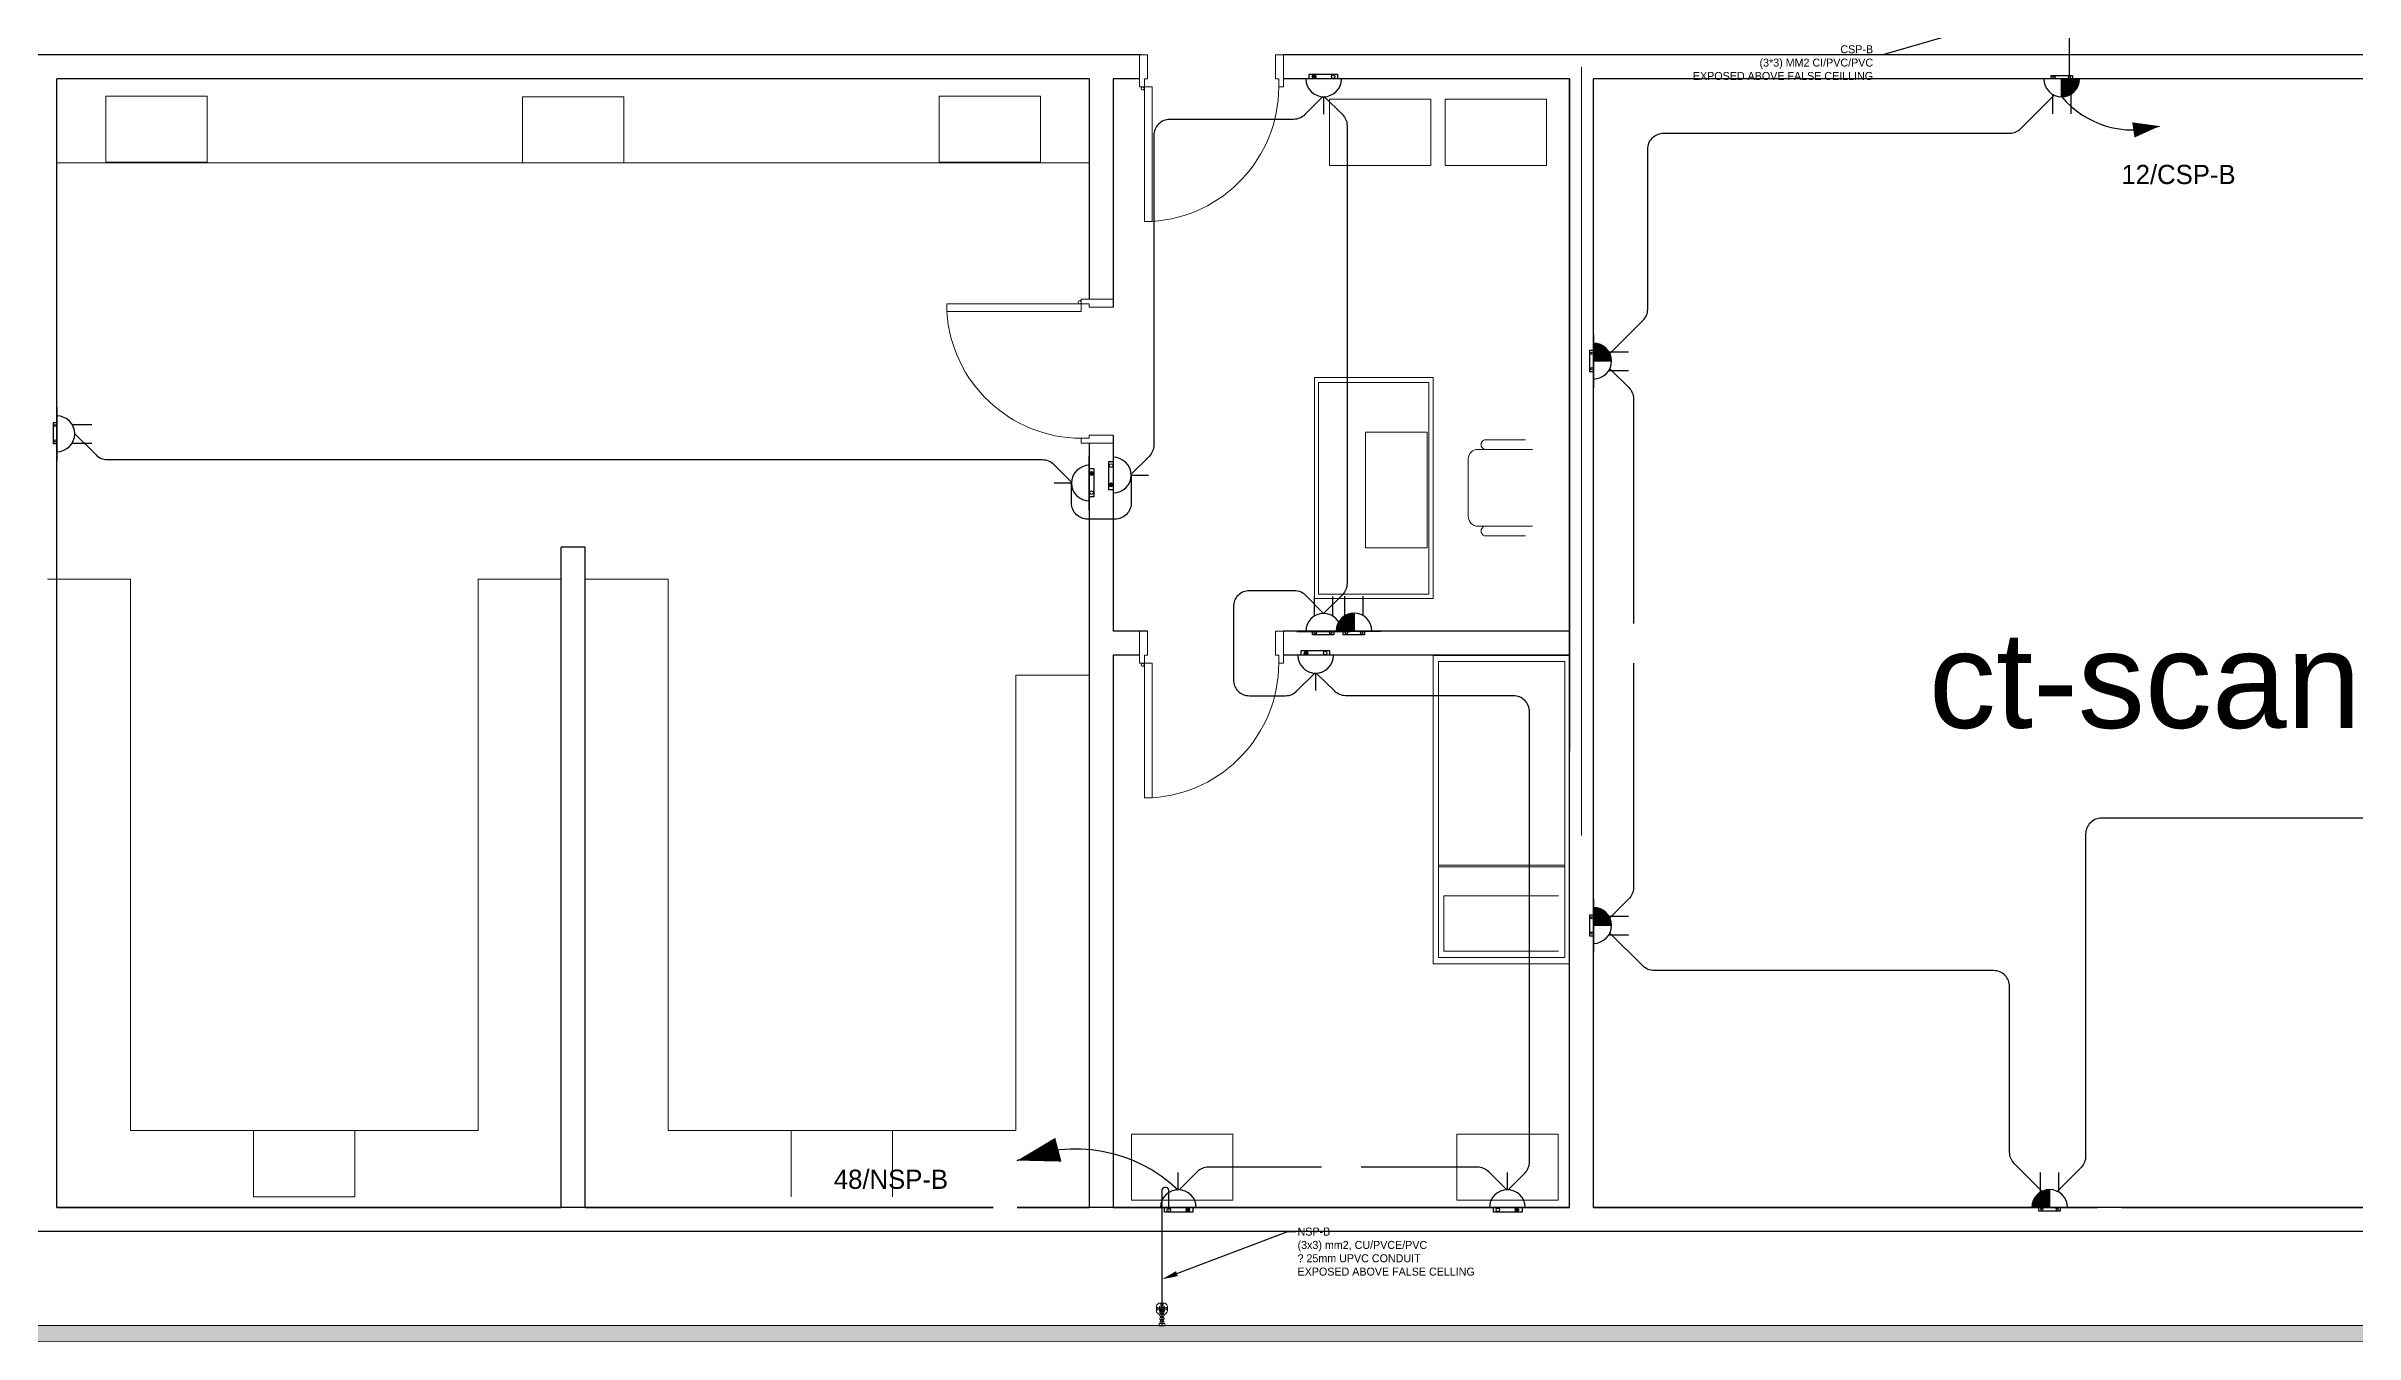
# Model space of a CAD drawing. Extents: x -1451 to 148, y -12854 to 856.
# Drawn here: x 65.41 to 79.83, y 347.89 to 355.93 of the extents above; entities that cross this region are included whole.
import ezdxf
from ezdxf import colors
from ezdxf.entities.mleader import LeaderData, LeaderLine
from ezdxf.enums import TextEntityAlignment as Align
from ezdxf.math import Vec2, Vec3

# ---------------------------------------------------------------- set-up
doc = ezdxf.new("R2010")
doc.units = 0
doc.header["$LTSCALE"] = 0.15
doc.linetypes.add('CONTINOUS', pattern=[0])
doc.layers.get('0').update_dxf_attribs({"color": 252})
for name, color, linetype in [('0 ARCH', 252, 'Continuous'), ('0 BDH', 252, 'Continuous'), ('0 NORMAL WIRING', 252, 'Continuous'), ('0 sockets', 252, 'Continuous'), ('0 TEXTT', 4, 'Continuous'), ('0 TRATS', 252, 'Continuous'), ('0 UPS WIRING', 252, 'Continuous'), ('0 WIRING 3', 4, 'Continuous'), ('AUTOINCR', 7, 'Continuous'), ('CPTOOLS-TRAY', 1, 'Continuous'), ('d1', 252, 'Continuous'), ('E-SOCK', 2, 'Continuous'), ('TEXT', 3, 'Continuous')]:
    doc.layers.add(name, color=color, linetype=linetype)
for name, color, linetype, lineweight in [('0 LEGEND', 140, 'Continuous', 0), ('anal', 252, 'Continuous', 20), ('DOOR', 252, 'Continuous', 20), ('EL-PULL BOX-50', 3, 'Continuous', 0), ('TMG-LC-ACCEORISE', 1, 'Continuous', 0), ('wall', 252, 'Continuous', 30)]:
    doc.layers.add(name, color=color, linetype=linetype, lineweight=lineweight)
doc.styles.add('SDC-TEXT-ARB', font='sdc-arb.shx')

# ---------------------------------------------------------------- blocks, each defined once
blk = doc.blocks.new('ARCH')
at = {"layer": '0 ARCH', "color": 252, "lineweight": 15}
for p, q in [((65.781, 355.617), (66.414, 355.617)), ((65.781, 355.205), (65.781, 355.617)), ((66.414, 355.617), (66.414, 355.205)), ((69.016, 355.613), (68.384, 355.613)), ((68.384, 355.613), (68.384, 355.2)), ((69.016, 355.2), (69.016, 355.613)), ((70.986, 355.617), (70.986, 355.205)), ((71.619, 355.617), (70.986, 355.617)), ((71.619, 355.205), (71.619, 355.617)), ((74.058, 355.598), (73.425, 355.598)), ((73.425, 355.598), (73.425, 355.185)), ((74.058, 355.185), (74.058, 355.598)), ((74.149, 355.598), (74.149, 355.185)), ((74.782, 355.598), (74.149, 355.598)), ((74.782, 355.185), (74.782, 355.598)), ((71.925, 355.2), (65.475, 355.2)), ((66.414, 355.205), (65.781, 355.205)), ((68.384, 355.2), (69.016, 355.2)), ((70.986, 355.205), (71.619, 355.205)), ((73.425, 355.185), (74.058, 355.185)), ((74.149, 355.185), (74.782, 355.185)), ((74.074, 353.86), (73.331, 353.86)), ((73.331, 353.86), (73.331, 352.48)), ((74.046, 353.828), (73.356, 353.828)), ((73.356, 353.828), (73.356, 352.506)), ((74.046, 352.506), (74.046, 353.828)), ((74.074, 352.48), (74.074, 353.86)), ((74.035, 353.519), (73.65, 353.519)), ((73.65, 353.519), (73.65, 352.796)), ((74.035, 352.796), (74.035, 353.519)), ((74.492, 353.411), (74.353, 353.411)), ((74.492, 353.411), (74.353, 353.411)), ((74.396, 353.471), (74.492, 353.471)), ((74.396, 353.471), (74.492, 353.471)), ((74.492, 353.471), (74.651, 353.471)), ((74.492, 353.471), (74.651, 353.471)), ((74.693, 353.411), (74.492, 353.411)), ((74.693, 353.411), (74.492, 353.411)), ((74.293, 353.351), (74.293, 352.991)), ((74.293, 353.351), (74.293, 352.991)), ((74.353, 352.931), (74.492, 352.931)), ((74.353, 352.931), (74.492, 352.931)), ((74.396, 352.871), (74.492, 352.871)), ((74.492, 352.931), (74.693, 352.931)), ((74.492, 352.931), (74.693, 352.931)), ((74.492, 352.871), (74.651, 352.871)), ((74.492, 352.871), (74.651, 352.871)), ((73.65, 352.796), (74.035, 352.796)), ((65.415, 352.6), (65.934, 352.6)), ((65.934, 352.6), (65.934, 349.156)), ((68.625, 352.6), (68.106, 352.6)), ((68.106, 352.6), (68.106, 349.156)), ((68.775, 352.6), (69.294, 352.6)), ((69.294, 352.6), (69.294, 349.156)), ((73.331, 352.48), (74.074, 352.48)), ((73.356, 352.506), (74.046, 352.506)), ((74.924, 352.123), (74.074, 352.123)), ((74.074, 352.123), (74.074, 350.198)), ((74.924, 350.198), (74.924, 352.123)), ((71.925, 352), (71.466, 352)), ((71.466, 349.156), (71.466, 352)), ((74.896, 352.085), (74.107, 352.085)), ((74.107, 352.085), (74.107, 350.238)), ((74.896, 350.238), (74.896, 352.085)), ((74.107, 350.814), (74.896, 350.814)), ((74.896, 350.803), (74.107, 350.803)), ((74.857, 350.623), (74.14, 350.623)), ((74.14, 350.623), (74.14, 350.276)), ((74.107, 350.238), (74.896, 350.238)), ((74.14, 350.276), (74.857, 350.276)), ((74.074, 350.198), (74.924, 350.198)), ((68.106, 349.156), (65.934, 349.156)), ((66.704, 349.156), (66.704, 348.743)), ((67.337, 349.156), (66.704, 349.156)), ((67.337, 348.743), (67.337, 349.156)), ((69.294, 349.156), (71.466, 349.156)), ((70.063, 349.156), (70.063, 348.743)), ((70.696, 349.156), (70.063, 349.156)), ((70.696, 348.743), (70.696, 349.156)), ((72.822, 349.134), (72.189, 349.134)), ((72.189, 349.134), (72.189, 348.722)), ((72.822, 348.722), (72.822, 349.134)), ((74.222, 349.134), (74.222, 348.722)), ((74.855, 349.134), (74.222, 349.134)), ((74.855, 348.722), (74.855, 349.134)), ((66.704, 348.743), (67.337, 348.743)), ((72.189, 348.722), (72.822, 348.722)), ((74.222, 348.722), (74.855, 348.722))]:
    blk.add_line(p, q, dxfattribs=at)
for centre, radius, start, end in [((74.353, 353.351), 0.06, 90, 180), ((74.353, 353.351), 0.06, 90, 180), ((74.404, 353.441), 0.0312, 73.7398, 286.2602), ((74.404, 353.441), 0.0312, 73.7398, 286.2602), ((74.353, 352.991), 0.06, 180, 270), ((74.353, 352.991), 0.06, 180, 270), ((74.404, 352.901), 0.0312, 73.7398, 286.2602), ((74.404, 352.901), 0.0312, 73.7398, 286.2602)]:
    blk.add_arc(centre, radius, start, end, dxfattribs=at)
at = {"layer": 'anal'}
for p, q in [((75, 351), (75, 355.8)), ((75, 355.8), (75, 351)), ((75, 351), (75, 355.8)), ((75, 355.8), (75, 351))]:
    blk.add_line(p, q, dxfattribs=at)
at = {"layer": 'DOOR'}
for points in [[(72.269, 355.675), (72.239, 355.675), (72.239, 355.875), (72.289, 355.875), (72.289, 355.725), (72.269, 355.725)], [(73.109, 355.675), (73.139, 355.675), (73.139, 355.875), (73.089, 355.875), (73.089, 355.725), (73.109, 355.725)], [(72.269, 355.675), (72.269, 354.835), (72.317, 354.835), (72.317, 355.675)], [(71.875, 354.32), (71.035, 354.32), (71.035, 354.272), (71.875, 354.272)], [(71.875, 354.32), (71.875, 354.35), (72.075, 354.35), (72.075, 354.3), (71.925, 354.3), (71.925, 354.32)], [(71.875, 353.48), (71.875, 353.45), (72.075, 353.45), (72.075, 353.5), (71.925, 353.5), (71.925, 353.48)], [(72.269, 352.075), (72.239, 352.075), (72.239, 352.275), (72.289, 352.275), (72.289, 352.125), (72.269, 352.125)], [(73.109, 352.075), (73.139, 352.075), (73.139, 352.275), (73.089, 352.275), (73.089, 352.125), (73.109, 352.125)], [(72.269, 352.075), (72.269, 351.235), (72.317, 351.235), (72.317, 352.075)]]:
    blk.add_lwpolyline(points, close=True, dxfattribs=at)
for centre in [(72.259, 355.665), (71.865, 354.33), (72.259, 352.065)]:
    blk.add_circle(centre, 0.01, dxfattribs=at)
for centre, start, end in [((72.264, 355.678), 273.6111, 359.7782), ((71.878, 354.325), 183.6111, 269.7782), ((72.264, 352.078), 273.6111, 359.7782)]:
    blk.add_arc(centre, 0.845, start, end, dxfattribs=at)
at = {"layer": 'wall'}
for p, q in [((72.25, 355.875), (65.325, 355.875)), ((75.593, 355.875), (73.139, 355.875)), ((81.839, 355.875), (74.925, 355.875)), ((71.925, 355.725), (65.475, 355.725)), ((65.475, 348.675), (65.475, 355.725)), ((71.925, 355.725), (71.925, 354.35)), ((72.075, 355.725), (72.075, 354.3)), ((72.239, 355.725), (72.075, 355.725)), ((74.925, 355.725), (73.139, 355.725)), ((74.925, 355.725), (74.4, 355.725)), ((74.925, 355.725), (74.925, 351.525)), ((74.925, 348.675), (74.925, 355.725)), ((80.925, 355.725), (75.075, 355.725)), ((75.075, 348.675), (75.075, 355.725)), ((75.075, 348.675), (75.075, 355.725)), ((71.925, 353.45), (71.925, 348.675)), ((72.075, 353.5), (72.075, 352.275)), ((68.775, 352.8), (68.625, 352.8)), ((68.625, 348.675), (68.625, 352.8)), ((68.775, 348.675), (68.775, 352.8)), ((72.289, 352.275), (72.075, 352.275)), ((74.925, 352.275), (73.139, 352.275)), ((72.239, 352.125), (72.075, 352.125)), ((72.075, 352.125), (72.075, 348.675)), ((74.925, 352.125), (73.139, 352.125)), ((71.325, 348.675), (65.475, 348.675)), ((65.475, 348.675), (68.625, 348.675)), ((65.475, 348.675), (68.325, 348.675)), ((68.625, 348.675), (65.475, 348.675)), ((68.625, 348.675), (65.475, 348.675)), ((68.775, 348.675), (71.325, 348.675)), ((74.925, 348.675), (71.475, 348.675)), ((71.475, 348.675), (71.925, 348.675)), ((72.075, 348.675), (74.925, 348.675)), ((80.925, 348.675), (75.075, 348.675)), ((75.075, 348.675), (77.925, 348.675)), ((78.225, 348.675), (75.075, 348.675)), ((78.225, 348.675), (75.075, 348.675)), ((78.075, 348.675), (78.225, 348.675)), ((81.525, 348.675), (78.375, 348.675)), ((81.525, 348.675), (78.375, 348.675)), ((78.375, 348.675), (81.225, 348.675)), ((82.275, 348.525), (55.724, 348.525)), ((84.525, 348.525), (65.431, 348.525))]:
    blk.add_line(p, q, dxfattribs=at)
at = {"layer": 'd1', "insert": (77.17, 352.271), "char_height": 0.6, "width": 2.4256, "attachment_point": 1}
blk.add_mtext('{\\fArial|b0|i0|c0|p34;ct-scan}', dxfattribs=at)
blk = doc.blocks.new('s')
at = {"layer": '0 BDH', "linetype": 'ByBlock'}
h = blk.add_hatch(dxfattribs=at)
h.set_pattern_fill('ANGLE', color=2)
h.set_pattern_definition([(0, (-147.759, -393.318), (0, 6.985), [5.08, -1.905]), (90, (-147.759, -393.318), (-6.985, 4e-16), [5.08, -1.905])])
h.paths.add_polyline_path([(0.073, 0.002, 1), (0.054, 0.002, 1)])
at = {"layer": '0 BDH', "color": 6, "linetype": 'ByBlock'}
blk.add_lwpolyline([(-0.089, 0.015), (0.089, 0.015), (0.089, -0.015), (-0.089, -0.015)], close=True, dxfattribs=at)
for centre in [(-0.064, 0.002), (0.064, 0.002)]:
    blk.add_circle(centre, 0.00918, dxfattribs=at)
blk = doc.blocks.new('*U282')
at = {"layer": 'E-SOCK'}
h = blk.add_hatch(color=256, dxfattribs=at)
h.dxf.hatch_style = 1
h.paths.add_polyline_path([(0, 0.074, 0.414214), (-0.149, -0.074), (0, -0.074)])
for p, q in [((-0.077, 0.053), (-0.077, 0.217)), ((0.077, 0.053), (0.077, 0.217)), ((-0.223, -0.074), (0.223, -0.074))]:
    blk.add_line(p, q, dxfattribs=at)
blk.add_lwpolyline([(0, 0.074), (0, -0.074)], dxfattribs=at)
blk.add_arc((0, -0.074), 0.149, 0, 180, dxfattribs=at)
at = {"layer": '0 BDH', "color": 6, "linetype": 'ByBlock'}
blk.add_blockref('s', (-0.001, -0.089), dxfattribs=at)
blk = doc.blocks.new('*U293')
at = {"linetype": 'ByBlock'}
h = blk.add_hatch(dxfattribs=at)
h.set_pattern_fill('ANGLE', color=2)
h.set_pattern_definition([(0, (-301.6926, 2.516), (0, 6.985), [5.08, -1.905]), (90, (-301.6926, 2.516), (-6.985, 4e-16), [5.08, -1.905])])
h.paths.add_polyline_path([(87, -25, 1), (127, -25, 1)])
at = {"color": 6, "linetype": 'ByBlock'}
blk.add_lwpolyline([(-154, 0), (164, 0), (164, -52), (-154, -52)], close=True, dxfattribs=at)
for centre in [(-107, -25), (107, -25)]:
    blk.add_circle(centre, 20.1, dxfattribs=at)
at = {"layer": 'E-SOCK'}
for p, q in [((0, 200), (0, 395)), ((-300, 0), (300, 0))]:
    blk.add_line(p, q, dxfattribs=at)
blk.add_arc((0, 0), 200, 0, 180, dxfattribs=at)
blk = doc.blocks.new('*U278')
at = {"layer": 'E-SOCK'}
for p, q in [((-0.077, -0.021), (-0.077, 0.142)), ((0.077, -0.021), (0.077, 0.142)), ((-0.223, -0.149), (0.223, -0.149))]:
    blk.add_line(p, q, dxfattribs=at)
blk.add_arc((0, -0.149), 0.149, 0, 180, dxfattribs=at)
at = {"layer": '0 BDH', "color": 6, "linetype": 'ByBlock'}
blk.add_blockref('s', (-0.005, -0.163), dxfattribs=at)
blk = doc.blocks.new('*U64')
at = {"transparency": 33554687}
blk.add_line((-558.4, 70.7), (-626.2, 129.6), dxfattribs=at)
blk.add_lwpolyline([(-626.2, 129.6, 0, 96, 0), (-492.9, 30.1, 96, 96, 0)], format="xyseb", dxfattribs=at)
at = {"ltscale": 0.2, "transparency": 33554687}
blk.add_arc((-214.3, 542.2), 583, 225.05092, 291.56782, dxfattribs=at)
blk = doc.blocks.new('N')
at = {"layer": 'TEXT', "transparency": 33554687, "xscale": -0.0016, "yscale": 0.0016, "zscale": 0.0016, "rotation": 68.01807446485657}
blk.add_blockref('*U64', (0, 0), dxfattribs=at)
blk = doc.blocks.new('U')
at = {"color": 2, "transparency": 33554687}
blk.add_line((0.203, 0.525), (0.184, 0.612), dxfattribs=at)
blk.add_lwpolyline([(0.184, 0.612, 0, 0.096, 0), (0.208, 0.448, 0.096, 0.096, 0)], format="xyseb", dxfattribs=at)
at = {"color": 2, "ltscale": 0.2, "transparency": 33554687}
blk.add_arc((-0.375, 0.446), 0.583, 310.035, 16.5519, dxfattribs=at)
blk = doc.blocks.new('*U258')
at = {"layer": 'CPTOOLS-TRAY'}
h = blk.add_hatch(dxfattribs=at)
h.set_pattern_fill('HEX', color=0, scale=0.005)
h.paths.add_polyline_path([(0.05, 45.532), (-0.05, 45.532), (-0.05, 0), (0.05, 0)])
at = {"layer": 'CPTOOLS-TRAY', "color": 0}
blk.add_lwpolyline([(0.05, 45.532), (-0.05, 45.532), (-0.05, 0), (0.05, 0)], close=True, dxfattribs=at)
blk = doc.blocks.new('W2J0O4G0K3')
at = {"layer": '0 TRATS', "color": 0, "linetype": 'ByBlock', "rotation": 89.99794390025974}
blk.add_blockref('*U258', (90.979, 347.886), dxfattribs=at)
blk = doc.blocks.new('JUNCTION BOX 2')
at = {"layer": 'TMG-LC-ACCEORISE', "color": 1, "ltscale": 0.4}
blk.add_lwpolyline([(-27, -85), (27, -85, 0.198912), (40, -79), (54, -66, 0.198912), (59, -53), (59, 2, 0.198912), (54, 15), (40, 28, 0.198912), (27, 34), (-27, 34, 0.198912), (-40, 28), (-54, 15, 0.198912), (-60, 2), (-60, -25), (-60, -53, 0.198912), (-54, -66), (-40, -79, 0.198912)], format="xyb", close=True, dxfattribs=at)
for points in [[(-14, 34), (12, 34), (12, 20), (-14, 20)], [(-60, -12), (-60, -39), (-45, -39), (-45, -12)], [(-14, -85), (12, -85), (12, -71), (-14, -71)], [(59, -12), (59, -39), (45, -39), (45, -12)]]:
    blk.add_lwpolyline(points, close=True, dxfattribs=at)
at = {"layer": 'TMG-LC-ACCEORISE', "color": 1}
for points in [[(0, 7), (0, -58)], [(-32, -25), (32, -25)]]:
    blk.add_lwpolyline(points, dxfattribs=at)
blk.add_circle((0, -25), 32.2, dxfattribs=at)
blk = doc.blocks.new('EMT CON. ADAPTER')
at = {"linetype": 'CONTINOUS'}
for points in [[(-60, 25), (-60, -25), (-30, -25), (-30, 25)], [(0, 35), (-30, 35), (-30, -35), (0, -35)]]:
    blk.add_lwpolyline(points, close=True, dxfattribs=at)
blk = doc.blocks.new('WERG')
at = {"layer": '0 LEGEND', "color": 1, "ltscale": 0.05}
for p, q in [((-43, 16), (-43, -16)), ((-27, 26), (-33, 26)), ((-17, 17), (0, 17)), ((-17, -16), (-17, 16)), ((-33, -26), (-27, -26)), ((-17, -17), (0, -17))]:
    blk.add_line(p, q, dxfattribs=at)
for centre, start, end in [((-33, 16), 90.0002, 180.0002), ((-27, 16), 0.0002, 90.0002), ((-33, -16), 180.0002, 270.0002), ((-27, -16), 270.0002, 0.0002)]:
    blk.add_arc(centre, 10, start, end, dxfattribs=at)
blk = doc.blocks.new('*U304')
at = {"layer": '0 LEGEND', "ltscale": 0.05}
for p in [(-189, 0), (-146, 0), (-103, 0), (-60, 0)]:
    blk.add_blockref('WERG', p, dxfattribs=at)
at = {"layer": '0 LEGEND', "ltscale": 0.05, "xscale": -1, "rotation": 180}
blk.add_blockref('EMT CON. ADAPTER', (0, 0), dxfattribs=at)
blk = doc.blocks.new('DD')
at = {"layer": 'EL-PULL BOX-50', "extrusion": (-3.54521e-15, -0.013854, 0.999904), "xscale": -0.002311763713811701, "yscale": 0.002311763713811701, "zscale": 0.002311763713811699, "rotation": 180}
blk.add_blockref('JUNCTION BOX 2', (0, 0.367, -0.001), dxfattribs=at)
at = {"layer": 'EL-PULL BOX-50', "xscale": -0.001964999156739888, "yscale": 0.001964999156739888, "zscale": 0.001964999156739888, "rotation": 90}
blk.add_blockref('*U304', (0, 0), dxfattribs=at)

msp = doc.modelspace()

# ---------------------------------------------------------------- linework, layer by layer
at = {"layer": '0 NORMAL WIRING', "color": 3}
for points in [[(73.384, 355.614), (73.272, 355.502, -0.198912), (73.201, 355.472), (72.428, 355.472, 0.414214), (72.328, 355.372), (72.328, 353.438, -0.198912), (72.298, 353.367), (72.186, 353.255)], [(73.393, 355.614), (73.506, 355.502, -0.198912), (73.535, 355.431), (73.535, 352.573, -0.198912), (73.506, 352.503), (73.389, 352.386)], [(65.586, 353.508), (65.719, 353.376, 0.198912), (65.789, 353.347), (71.631, 353.347, -0.198912), (71.702, 353.318), (71.814, 353.205)], [(72.186, 353.246), (72.186, 353.075, -0.414214), (72.086, 352.975), (71.914, 352.975, -0.414214), (71.814, 353.075), (71.814, 353.196)], [(73.389, 352.386), (73.277, 352.499, 0.198912), (73.206, 352.528), (72.925, 352.528, 0.414214), (72.825, 352.428), (72.825, 352.059)], [(72.825, 352.145), (72.825, 351.972, 0.414214), (72.925, 351.872), (73.151, 351.872, 0.198912), (73.222, 351.902), (73.334, 352.014)], [(74.542, 348.786), (74.646, 348.89, 0.198912), (74.675, 348.961), (74.675, 351.772, 0.414214), (74.575, 351.872), (73.526, 351.872, -0.198912), (73.456, 351.902), (73.343, 352.014)], [(73.376, 348.928), (72.669, 348.928, 0.198909), (72.598, 348.898), (72.486, 348.786)], [(74.533, 348.786), (74.421, 348.898, 0.198915), (74.35, 348.928), (73.624, 348.928)]]:
    msp.add_lwpolyline(points, format="xyb", dxfattribs=at)
at = {"layer": '0 sockets', "color": 6, "linetype": 'ByBlock'}
msp.add_lwpolyline([(78.049, 355.735), (78.049, 356.15, -0.414214), (78.149, 356.25), (78.564, 356.25, 0.414214), (78.664, 356.35), (78.664, 357.847)], format="xyb", dxfattribs=at)
at = {"layer": '0 sockets', "color": 1, "linetype": 'ByBlock'}
msp.add_lwpolyline([(72.421, 348.661), (72.421, 348.784, 0.414214), (72.405, 348.8), (72.395, 348.8, 0.414214), (72.379, 348.784), (72.379, 347.936)], format="xyb", dxfattribs=at)
at = {"layer": '0 UPS WIRING', "color": 2, "linetype": 'ByBlock'}
for points in [[(75.176, 354.008), (75.384, 354.216, 0.198912), (75.414, 354.287), (75.414, 355.286, -0.414214), (75.514, 355.386), (77.676, 355.386, 0.198912), (77.746, 355.416), (77.954, 355.624)], [(75.176, 353.917), (75.296, 353.797, -0.198912), (75.325, 353.727), (75.325, 352.324)], [(75.325, 352.076), (75.325, 350.673, -0.198912), (75.296, 350.603), (75.176, 350.483)], [(80.824, 351.346), (80.616, 351.138, -0.198912), (80.545, 351.108), (78.25, 351.108, 0.414214), (78.15, 351.008), (78.15, 348.997, -0.198912), (78.121, 348.926), (77.971, 348.776)], [(77.879, 348.776), (77.704, 348.951, -0.198912), (77.675, 349.022), (77.675, 350.055, 0.414214), (77.575, 350.155), (75.455, 350.155, -0.198912), (75.384, 350.184), (75.176, 350.392)]]:
    msp.add_lwpolyline(points, format="xyb", dxfattribs=at)

# ---------------------------------------------------------------- block references
at = {"layer": '0 BDH', "color": 6, "linetype": 'ByBlock'}
for name, p, rotation in [('U', (78, 355.614), 270), ('N', (72.481, 348.786), 90)]:
    msp.add_blockref(name, p, dxfattribs=dict(at, rotation=rotation))
at = {"layer": '0 sockets', "color": 3}
msp.add_blockref('ARCH', (0, 0), dxfattribs=at)
for name, p, xscale, yscale, zscale, rotation in [('*U293', (73.389, 355.725), 0.0005570000000000001, 0.0005570000000000001, 0.0005570000000000001, 180), ('*U282', (78, 355.669), 0.75, 0.75, 0.75, 180), ('*U282', (75.131, 353.962), 0.75, 0.75, 0.75, 270), ('*U278', (65.586, 353.508), 0.75, 0.75, 0.75, 270), ('*U293', (72.075, 353.25), 0.0005570000000000001, 0.0005570000000000001, 0.0005570000000000001, 270), ('*U293', (71.925, 353.2), 0.0005570000000000001, 0.0005570000000000001, 0.0005570000000000001, 90), ('*U293', (73.339, 352.125), 0.0005570000000000001, 0.0005570000000000001, 0.0005570000000000001, 180), ('*U282', (75.131, 350.437), 0.75, 0.75, 0.75, 270)]:
    msp.add_blockref(name, p, dxfattribs=dict(at, xscale=xscale, yscale=yscale, zscale=zscale, rotation=rotation))
for name, p, xscale, yscale, zscale in [('*U278', (73.389, 352.386), 0.75, 0.75, 0.75), ('*U282', (73.579, 352.331), 0.75, 0.75, 0.75), ('*U293', (72.481, 348.675), 0.0005570000000000001, 0.0005570000000000001, 0.0005570000000000001), ('*U293', (74.537, 348.675), 0.0005570000000000001, 0.0005570000000000001, 0.0005570000000000001), ('*U282', (77.925, 348.731), 0.75, 0.75, 0.75)]:
    msp.add_blockref(name, p, dxfattribs=dict(at, xscale=xscale, yscale=yscale, zscale=zscale))
at = {"layer": '0 TRATS', "color": 1, "linetype": 'ByBlock'}
msp.add_blockref('W2J0O4G0K3', (0, 0), dxfattribs=at)
at = {"layer": '0 WIRING 3', "color": 6, "linetype": 'ByBlock', "xscale": 0.25, "yscale": 0.25, "zscale": 0.25}
msp.add_blockref('DD', (72.379, 347.937), dxfattribs=at)

# ---------------------------------------------------------------- texts
at = {"layer": '0 BDH', "color": 6, "linetype": 'ByBlock', "style": 'SDC-TEXT-ARB'}
msp.add_text('12/CSP-B', height=0.12, dxfattribs=at).set_placement((78.73, 355.128), align=Align.MIDDLE_CENTER)
at = {"layer": 'AUTOINCR', "color": 1, "linetype": 'ByBlock'}
msp.add_text('48/NSP-B', height=0.12, dxfattribs=at).set_placement((70.329, 348.756), align=Align.BOTTOM_LEFT)

# ---------------------------------------------------------------- leaders
at = {"layer": '0 TEXTT', "color": 6, "linetype": 'ByBlock'}
ml = msp.add_multileader_mtext('Standard', dxfattribs=at)
ml.set_content('{\\C2;CSP-B\\P(3*3) MM2 CI/PVC/PVC\\PEXPOSED ABOVE FALSE CEILLING}', color=6)
ml.set_leader_properties(color=4)
ml.build(insert=Vec2(0, 0))
ml.multileader.update_dxf_attribs({"text_right_attachment_type": 6, "dogleg_length": 0.05, "arrow_head_size": 0.1})
ctx = ml.context
ctx.base_point, ctx.char_height, ctx.arrow_head_size, ctx.landing_gap_size = Vec3(75.446, 355.91), 0.05, 0.1, 0.01
ctx.right_attachment, ctx.text_align_type = 6, 2
notes = []
notes.append((ctx, [(0, (1, 1, 0), (76.882, 355.875), (-1, 0), 0.05, [(0, [(78.078, 356.221)], 0, [])])]))
ctx.mtext.insert, ctx.mtext.width, ctx.mtext.alignment, ctx.mtext.flow_direction = Vec3(76.822, 355.935), 2.66233, 3, 5
at = {"layer": '0 TEXTT', "color": 1, "linetype": 'ByBlock'}
ml = msp.add_multileader_mtext('Standard', dxfattribs=at)
ml.set_content('NSP-B \\P(3x3) mm2, CU/PVCE/PVC\\P? 25mm UPVC CONDUIT\\PEXPOSED ABOVE FALSE CELLING', color=6)
ml.set_leader_properties(color=4)
ml.build(insert=Vec2(0, 0))
ml.multileader.update_dxf_attribs({"text_right_attachment_type": 6, "dogleg_length": 0.05, "arrow_head_size": 0.1})
ctx = ml.context
ctx.base_point, ctx.char_height, ctx.arrow_head_size, ctx.landing_gap_size = Vec3(59.75, 348.675), 0.05, 0.1, 0.01
ctx.right_attachment = 6
notes.append((ctx, [(0, (1, 1, 0), (59.7, 348.675), (1, 0), 0.05, [(0, [(59.042, 348.343)], 0, [])])]))
ctx.mtext.insert, ctx.mtext.width, ctx.mtext.flow_direction = Vec3(59.76, 348.7), 6.216, 5
ml = msp.add_multileader_mtext('Standard', dxfattribs=at)
ml.set_content('NSP-B \\P(3x3) mm2, CU/PVCE/PVC\\P? 25mm UPVC CONDUIT\\PEXPOSED ABOVE FALSE CELLING', color=6)
ml.set_leader_properties(color=4)
ml.build(insert=Vec2(0, 0))
ml.multileader.update_dxf_attribs({"text_right_attachment_type": 6, "dogleg_length": 0.05, "arrow_head_size": 0.1})
ctx = ml.context
ctx.base_point, ctx.char_height, ctx.arrow_head_size, ctx.landing_gap_size = Vec3(73.216, 348.525), 0.05, 0.1, 0.01
ctx.right_attachment = 6
notes.append((ctx, [(0, (1, 1, 0), (73.166, 348.525), (1, 0), 0.05, [(0, [(72.379, 348.227)], 0, [])])]))
ctx.mtext.insert, ctx.mtext.width, ctx.mtext.flow_direction = Vec3(73.226, 348.55), 6.216, 5
ml = msp.add_multileader_mtext('Standard', dxfattribs=at)
ml.set_content('NSP-B \\P(3x3) mm2, CU/PVCE/PVC\\P? 25mm UPVC CONDUIT\\PEXPOSED ABOVE FALSE CELLING', color=6)
ml.set_leader_properties(color=4)
ml.build(insert=Vec2(0, 0))
ml.multileader.update_dxf_attribs({"text_right_attachment_type": 6, "dogleg_length": 0.05, "arrow_head_size": 0.1})
ctx = ml.context
ctx.base_point, ctx.char_height, ctx.arrow_head_size, ctx.landing_gap_size = Vec3(62.696, 348.421), 0.05, 0.1, 0.01
ctx.right_attachment = 6
notes.append((ctx, [(0, (1, 1, 0), (62.646, 348.421), (1, 0), 0.05, [(0, [(62.284, 348.221)], 0, [])])]))
ctx.mtext.insert, ctx.mtext.width, ctx.mtext.flow_direction = Vec3(62.706, 348.446), 6.216, 5
for ctx, leaders in notes:
    for number, flags, end, landing, length, lines in leaders:
        leader = LeaderData()
        leader.index, (leader.has_last_leader_line, leader.has_dogleg_vector, leader.attachment_direction) = number, flags
        leader.last_leader_point, leader.dogleg_vector, leader.dogleg_length = Vec3(end), Vec3(landing), length
        for number, points, colour, breaks in lines:
            line = LeaderLine()
            line.index, line.vertices, line.color, line.breaks = number, Vec3.list(points), colors.encode_raw_color(colour), breaks
            leader.lines.append(line)
        ctx.leaders.append(leader)

doc.saveas('drawing.dxf')
